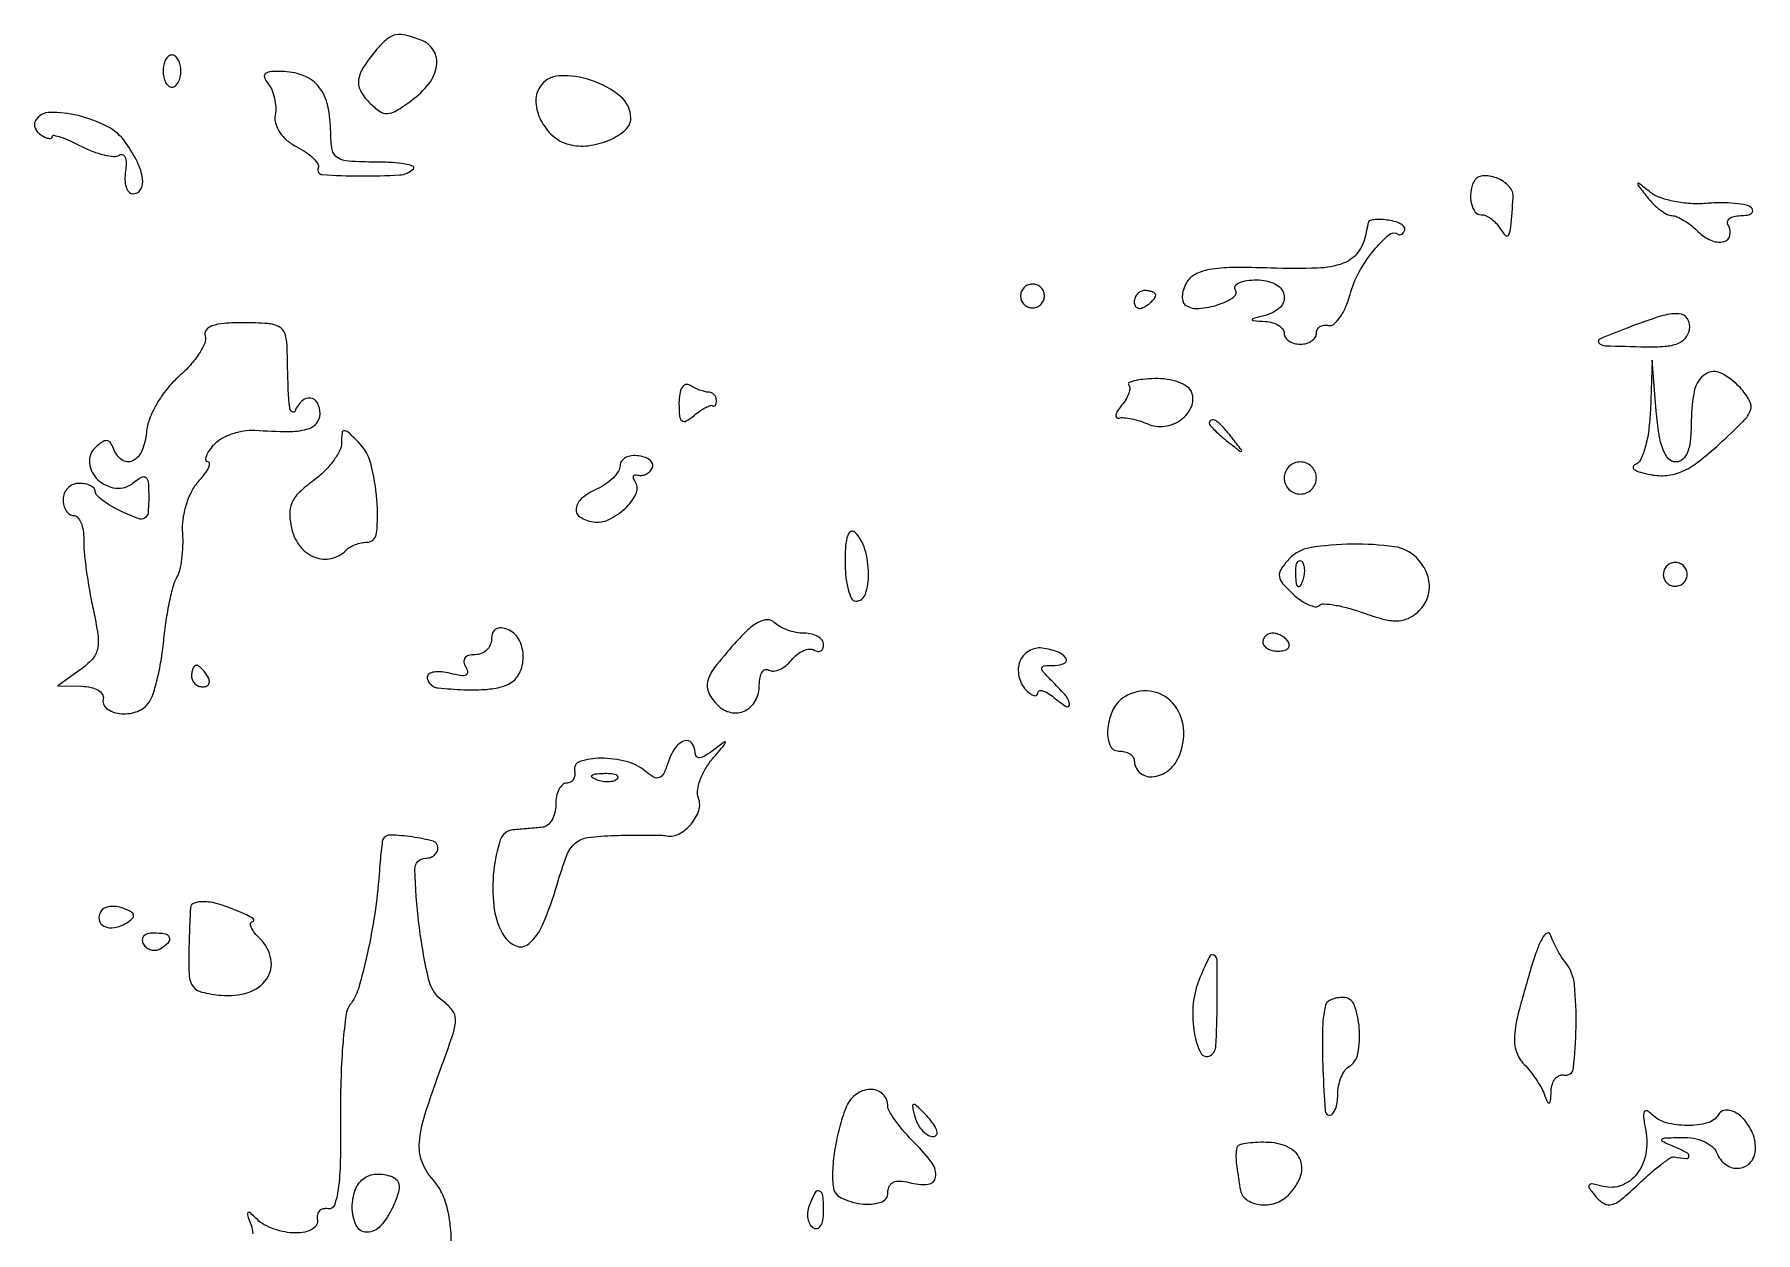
# Model space of a CAD drawing. Extents: x 0 to 5034, y 0 to 2560.
# Drawn here: x 3428.3 to 3589, y 1178 to 1289.9 of the extents above; entities that cross this region are included whole.
import ezdxf

# ---------------------------------------------------------------- set-up
doc = ezdxf.new("R2010")
doc.units = 0

msp = doc.modelspace()

# ---------------------------------------------------------------- linework, layer by layer
for points in [[(3460.455281, 1288.711963, 0.025904), (3459.099745, 1286.964026, 0.109081), (3458.597416, 1285.743805, 0.162048), (3458.754084, 1284.693564, 0.079168), (3459.558137, 1283.58472, 0.040348), (3460.535572, 1282.753475, 0.168223), (3461.265439, 1282.535061, 0.12775), (3462.091635, 1282.787632, 0.019469), (3463.535903, 1283.754101, 0.070178), (3465.152029, 1285.317439, 0.127348), (3465.877875, 1286.994152, 0.17977), (3465.586448, 1288.427906, 0.163463), (3464.418213, 1289.393011, 0.02727), (3462.996615, 1289.851337, 0.107295), (3462.082301, 1289.891209, 0.127418), (3461.319812, 1289.547347, 0.045591)], [(3440.333333, 1286.5, 0.053595), (3440.395023, 1285.926139, 0.073362), (3440.578125, 1285.440625, 0.093122), (3440.848674, 1285.114688, 0.17482), (3441.166667, 1285, 0.17482), (3441.484659, 1285.114688, 0.093122), (3441.755208, 1285.440625, 0.073362), (3441.93831, 1285.926139, 0.053595), (3442, 1286.5, 0.053595), (3441.93831, 1287.073861, 0.073362), (3441.755208, 1287.559375, 0.093122), (3441.484659, 1287.885312, 0.17482), (3441.166667, 1288, 0.17482), (3440.848674, 1287.885312, 0.093122), (3440.578125, 1287.559375, 0.073362), (3440.395023, 1287.073861, 0.053595)], [(3450.120678, 1285.354593, -0.072451), (3450.481444, 1284.763619, -0.043892), (3450.736364, 1283.983147, -0.043022), (3450.856106, 1283.14545, -0.057557), (3450.810873, 1282.379675, 0.112744), (3450.851088, 1281.584859, 0.080556), (3451.228426, 1280.774651, 0.070337), (3451.903816, 1280.030606, 0.055519), (3452.813005, 1279.431861, -0.031518), (3453.676049, 1278.921015, -0.046454), (3454.354619, 1278.360615, -0.056968), (3454.775133, 1277.833995, -0.236249), (3454.813005, 1277.440838, 0.50605), (3455.200216, 1276.835395, 0.014422), (3458.775615, 1276.706596, 0.016173), (3462.419559, 1276.79836, 0.184005), (3463.710414, 1277.377081, 0.544875), (3463.658793, 1277.616449, 0.046682), (3462.926393, 1277.817018, 0.029437), (3461.72312, 1277.956184, 0.014073), (3460.166667, 1278, -0.014632), (3457.661277, 1278.073335, -0.131542), (3456.627864, 1278.415919, -0.204935), (3456.132743, 1279.163721, -0.043777), (3455.984687, 1280.75, 0.050781), (3455.717009, 1283.241106, 0.110976), (3454.921766, 1284.977084, 0.132116), (3453.568704, 1286.021734, 0.08798), (3451.645835, 1286.45022, 0.020635), (3450.448699, 1286.453193, 0.147089), (3449.906632, 1286.266997, 0.337659), (3449.798366, 1285.912703, 0.084706)], [(3475.494469, 1284.991051, 0.157943), (3475.145219, 1283.565591, 0.099269), (3475.608314, 1281.898234, 0.093287), (3476.718855, 1280.45197, 0.119094), (3478.194792, 1279.659312, 0.093406), (3480.027785, 1279.531699, 0.070667), (3481.98224, 1280.047155, 0.079536), (3483.490871, 1280.988165, 0.216898), (3484, 1282.106612, 0.224219), (3483.049562, 1284.119497, 0.090636), (3480.330071, 1285.632582, 0.093347), (3477.313695, 1286.060117, 0.247864)], [(3428.426081, 1281.880396, 0.135836), (3428.329495, 1281.548951, 0.100333), (3428.400662, 1281.171709, 0.086673), (3428.629729, 1280.80583, 0.071355), (3428.983688, 1280.510081, 0.034194), (3429.3738, 1280.304393, 0.072923), (3429.701458, 1280.213266, 0.140847), (3429.913481, 1280.246217, 0.292097), (3430, 1280.38168, -0.477309), (3430.14691, 1280.500513, -0.027564), (3430.786751, 1280.326432, -0.025612), (3431.650683, 1279.989386, -0.01385), (3432.6783, 1279.491875, 0.027982), (3433.769904, 1279.000948, 0.034658), (3434.835128, 1278.674479, 0.037138), (3435.737903, 1278.534472, 0.159634), (3436.259677, 1278.660489, -0.240924), (3436.569794, 1278.685582, -0.206833), (3436.800133, 1278.44841, -0.09384), (3436.895884, 1277.909176, -0.036969), (3436.831377, 1277.154759, 0.045933), (3436.777812, 1276.361246, 0.070759), (3436.891092, 1275.683805, 0.097455), (3437.144206, 1275.221871, 0.210484), (3437.5, 1275.045448, 0.277629), (3438.228949, 1275.440087, 0.169361), (3438.426987, 1276.430058, 0.081981), (3437.93955, 1277.996391, 0.037225), (3436.833161, 1279.843351, 0.121169), (3435.126476, 1281.326727, 0.059226), (3432.407181, 1282.337983, 0.061991), (3429.771776, 1282.63945, 0.257285)], [(3562.689105, 1276.160933, 0.088233), (3562.411947, 1275.172806, 0.080413), (3562.478671, 1274.1156, 0.10319), (3562.837548, 1273.331353, 0.263841), (3563.388197, 1273.08541, -0.126362), (3563.789501, 1273.02249, -0.054428), (3564.264142, 1272.753454, -0.049077), (3564.733254, 1272.339942, -0.046351), (3565.122884, 1271.83541, 0.053456), (3565.66305, 1271.156074, 0.528597), (3565.962978, 1271.210748, 0.082474), (3566.151514, 1271.938825, 0.003352), (3566.375, 1274.654671, 0.210839), (3566.00296, 1275.705774, 0.107175), (3564.824084, 1276.514851, 0.118395), (3563.499383, 1276.718113, 0.265455)], [(3578.872445, 1274.75, 0.030731), (3579.467619, 1274.080247, 0.034236), (3580.120498, 1273.514062, 0.036556), (3580.736449, 1273.116751, 0.125604), (3581.193873, 1273, -0.106385), (3581.66017, 1272.89965, -0.031677), (3582.307418, 1272.556675, -0.030203), (3583.004541, 1272.068404, -0.02851), (3583.652048, 1271.490809, 0.095442), (3584.827575, 1270.695031, 0.153202), (3586.022328, 1270.57426, 0.289974), (3586.605324, 1271.137049, 0.200665), (3586.457295, 1272.069098, -0.176366), (3586.384226, 1272.42153, -0.188626), (3586.557888, 1272.726548, -0.11676), (3586.987495, 1272.932947, -0.053904), (3587.60765, 1273, 0.040243), (3588.222, 1273.049527, 0.115711), (3588.614825, 1273.211589, 0.251606), (3588.731309, 1273.448999, 0.189354), (3588.61303, 1273.720304, 0.14723), (3588.125522, 1273.982241, 0.025411), (3587.077251, 1274.140531, 0.025746), (3585.787806, 1274.201927, 0.020513), (3584.396338, 1274.139376, -0.037129), (3582.932951, 1274.122225, -0.033292), (3581.427646, 1274.317591, -0.034864), (3580.098067, 1274.678876, -0.082489), (3579.199975, 1275.169072, 0.001748), (3578.113505, 1276.013572, 0.412412), (3577.999393, 1275.999224, 0.343105), (3577.999091, 1275.87096, 0.001596)], [(3552.875, 1272.411516, 0.012987), (3552.817401, 1272.202522, 0.004597), (3552.745502, 1271.90057, 0.004559), (3552.67257, 1271.567314, 0.005346), (3552.609687, 1271.25, -0.114533), (3551.866473, 1269.554028, -0.147791), (3550.505664, 1268.548755, -0.078126), (3548.114272, 1268.096635, -0.015837), (3543.782902, 1268.099886, 0.009621), (3540.157104, 1268.14768, 0.041345), (3538.008338, 1267.956577, 0.076484), (3536.673293, 1267.508199, 0.147022), (3535.869031, 1266.730454, 0.051675), (3535.589135, 1266.081055, 0.069542), (3535.484199, 1265.450201, 0.087417), (3535.561409, 1264.93382, 0.175368), (3535.814078, 1264.614906, 0.161656), (3537.039697, 1264.324009, 0.056679), (3538.836116, 1264.689546, 0.067702), (3540.268412, 1265.379964, 0.405222), (3540.429736, 1266.11369, -0.300219), (3540.439708, 1266.448891, -0.136505), (3540.794585, 1266.739646, -0.070657), (3541.49749, 1266.937206, -0.03324), (3542.440983, 1267, -0.108279), (3544.137256, 1266.628302, -0.228795), (3544.97348, 1265.61411, -0.267765), (3544.638807, 1264.465771, -0.127775), (3543.25, 1263.689326, 0.001923), (3542.073823, 1263.377121, 0.339035), (3542, 1263.280763, 0.392517), (3542.076061, 1263.198801, 0.002113), (3543.25, 1263.116001, -0.054605), (3543.919394, 1262.997445, -0.070943), (3544.485938, 1262.740325, -0.08736), (3544.867379, 1262.390655, -0.165114), (3545, 1262, 0.148195), (3545.115568, 1261.618646, 0.098894), (3545.440625, 1261.29375, 0.082425), (3545.926543, 1261.074694, 0.064853), (3546.5, 1261, 0.064853), (3547.073457, 1261.074694, 0.082425), (3547.559375, 1261.29375, 0.098894), (3547.884432, 1261.618646, 0.148195), (3548, 1262, -0.121851), (3548.089398, 1262.361389, -0.127084), (3548.336153, 1262.632812, -0.114122), (3548.707417, 1262.769555, -0.085387), (3549.144349, 1262.75, 0.234117), (3549.64389, 1262.874825, 0.064839), (3550.20272, 1263.491183, 0.050999), (3550.730631, 1264.445958, 0.034274), (3551.140353, 1265.624239, -0.058551), (3551.9724, 1267.688823, -0.044042), (3553.33177, 1269.727479, -0.044932), (3554.757386, 1271.209732, -0.348218), (3555.653695, 1271.25, 0.17767), (3555.805361, 1271.207436, 0.130273), (3555.97171, 1271.265747, 0.094466), (3556.128787, 1271.422577, 0.058323), (3556.25, 1271.654671, 0.259892), (3556.210997, 1271.924123, 0.093387), (3555.9125, 1272.19248, 0.06305), (3555.402477, 1272.420312, 0.03713), (3554.75, 1272.566187, 0.022617), (3554.070416, 1272.634717, 0.034408), (3553.477344, 1272.626701, 0.037239), (3553.028791, 1272.555809, 0.267282)], [(3520.552786, 1266.08541, 0.099038), (3520.401684, 1265.679226, 0.097945), (3520.417584, 1265.244476, 0.097945), (3520.597789, 1264.848514, 0.099038), (3520.91459, 1264.552786, 0.099038), (3521.320774, 1264.401684, 0.097945), (3521.755524, 1264.417584, 0.097945), (3522.151486, 1264.597789, 0.099038), (3522.447214, 1264.91459, 0.099038), (3522.598316, 1265.320774, 0.097945), (3522.582416, 1265.755524, 0.097945), (3522.402211, 1266.151486, 0.099038), (3522.08541, 1266.447214, 0.099038), (3521.679226, 1266.598316, 0.097945), (3521.244476, 1266.582416, 0.097945), (3520.848514, 1266.402211, 0.099038)], [(3531, 1264.940983, 0.108972), (3531.078288, 1264.586039, 0.182303), (3531.29375, 1264.3746, 0.161196), (3531.6179, 1264.343488, 0.082592), (3532, 1264.5, 0.029505), (3532.382774, 1264.768994, 0.035638), (3532.70625, 1265.066025, 0.038439), (3532.934461, 1265.34829, 0.151918), (3533, 1265.559017, 0.210953), (3532.92554, 1265.727648, 0.081139), (3532.70625, 1265.870461, 0.061769), (3532.382849, 1265.967655, 0.042167), (3532, 1266, 0.105053), (3531.618444, 1265.918938, 0.099167), (3531.29375, 1265.688914, 0.09642), (3531.076123, 1265.345238, 0.093332)], [(3444.255141, 1261.75, -0.182944), (3444.231567, 1261.103304, -0.043453), (3443.719918, 1260.132812, -0.039071), (3442.895635, 1259.048811, -0.03003), (3441.840777, 1258, 0.042436), (3440.714001, 1256.822743, 0.037877), (3439.754008, 1255.428376, 0.03973), (3439.070441, 1254.005354, 0.07223), (3438.784195, 1252.75, -0.079368), (3438.369662, 1251.04413, -0.18204), (3437.475523, 1250.097567, -0.283996), (3436.483648, 1250.196773, -0.142514), (3435.708333, 1251.25, 0.06482), (3435.419711, 1251.80317, 0.234949), (3435.081208, 1251.987614, 0.167685), (3434.642282, 1251.854287, 0.031904), (3433.989286, 1251.314286, 0.23909), (3433.468704, 1249.873296, 0.17653), (3434.252656, 1248.338174, 0.157393), (3435.927356, 1247.55597, 0.207258), (3437.527879, 1248.023137, -0.038279), (3438.318377, 1248.582963, -0.327396), (3438.725244, 1248.54497, -0.196928), (3438.954282, 1248.078016, -0.016785), (3439, 1246.71653, -0.022664), (3438.932801, 1245.234786, -0.249167), (3438.617871, 1244.753081, -0.219998), (3438.012534, 1244.710467, -0.017868), (3436.507802, 1245.344085, -0.022987), (3435.552821, 1245.841559, -0.031299), (3434.745395, 1246.380762, -0.032213), (3434.160467, 1246.889426, -0.197566), (3434.007802, 1247.25, 0.189974), (3433.891432, 1247.536456, 0.087188), (3433.561667, 1247.779687, 0.06754), (3433.074628, 1247.944717, 0.047993), (3432.5, 1248, 0.099038), (3431.927543, 1247.885486, 0.097945), (3431.440625, 1247.559375, 0.097945), (3431.114514, 1247.072457, 0.099038), (3431, 1246.5, 0.064092), (3431.073814, 1245.926517, 0.081882), (3431.29046, 1245.440625, 0.098648), (3431.61171, 1245.115545, 0.149771), (3431.988798, 1245, -0.214091), (3432.363441, 1244.831879, -0.082694), (3432.673892, 1244.339062, -0.062354), (3432.877294, 1243.611456, -0.042045), (3432.932506, 1242.75, 0.028974), (3432.976034, 1241.601831, 0.009517), (3433.169931, 1239.921096, 0.009444), (3433.456462, 1238.060224, 0.010549), (3433.804082, 1236.279264, -0.016178), (3434.250594, 1233.84631, -0.089155), (3434.212515, 1232.519227, -0.13404), (3433.719932, 1231.556711, -0.055233), (3432.610375, 1230.581716), (3430.5, 1229.104904), (3432.75, 1229.052452, -0.048524), (3433.593191, 1228.950541, -0.078139), (3434.265625, 1228.687241, -0.111166), (3434.667733, 1228.31219, -0.207642), (3434.75, 1227.882837, 0.289278), (3435.07039, 1226.985756, 0.139073), (3436.247612, 1226.50431, 0.10358), (3437.787269, 1226.650371, 0.145276), (3438.928276, 1227.413577, 0.092981), (3439.350027, 1228.172376, 0.019189), (3439.779656, 1229.64703, 0.019559), (3440.151035, 1231.424177, 0.017322), (3440.400357, 1233.298312, -0.012483), (3440.631413, 1235.173806, -0.014226), (3440.948148, 1236.954871, -0.013461), (3441.299074, 1238.444478, -0.073957), (3441.624233, 1239.201013, 0.079768), (3441.905017, 1239.875684, 0.026255), (3442.100874, 1240.935864, 0.025389), (3442.197816, 1242.153989, 0.026181), (3442.169152, 1243.363153, -0.053165), (3442.20711, 1244.620468, -0.040008), (3442.504314, 1245.972464, -0.04087), (3442.998273, 1247.216211, -0.069064), (3443.628301, 1248.141771, 0.021735), (3444.220125, 1248.855779, 0.048978), (3444.587612, 1249.454145, 0.104838), (3444.684353, 1249.842772, 0.424519), (3444.532543, 1250, -0.339927), (3444.353691, 1250.137479, -0.145911), (3444.363189, 1250.45752, -0.065307), (3444.605377, 1250.959043, -0.028111), (3445.047734, 1251.557516, -0.0852), (3445.730687, 1252.142261, -0.048174), (3446.718472, 1252.60949, -0.046284), (3447.837527, 1252.898863, -0.056015), (3448.920179, 1252.951553, 0.013307), (3452.007936, 1252.838269, 0.064952), (3453.740702, 1253.046611, 0.147059), (3454.649667, 1253.593215, 0.186457), (3455, 1254.5, 0.121385), (3454.750329, 1255.513272, 0.250367), (3454.094648, 1255.958939, 0.22198), (3453.288734, 1255.682397, 0.104532), (3452.657586, 1254.75, -0.50265), (3452.383793, 1254.679356, -0.1948), (3452.157365, 1255.087024, -0.022724), (3452.020125, 1256.871033, -0.002844), (3451.920616, 1260.75, 0.072186), (3451.722237, 1261.94816, 0.191588), (3451.181752, 1262.607324, 0.109999), (3450.104723, 1262.924386, 0.016797), (3447.854518, 1263, 0.018362), (3446.041164, 1262.933385, 0.065296), (3444.904945, 1262.698511, 0.145293), (3444.347541, 1262.298198, 0.251314)], [(3577, 1262.5, 0.006945), (3574.449132, 1261.476756, 0.533612), (3574.377301, 1261.113215, 0.190104), (3574.968904, 1260.856231, 0.002934), (3578.75, 1260.749578, 0.02375), (3580.55134, 1260.79491, 0.074659), (3581.728198, 1261.060171, 0.121257), (3582.448549, 1261.565859, 0.132219), (3582.823324, 1262.332911, 0.18381), (3582.642506, 1263.373824, 0.257088), (3581.84536, 1263.842989, 0.084723), (3580.123946, 1263.599776, 0.01455)], [(3579.180248, 1254.833333, -0.022771), (3579.021553, 1252.951703, -0.036149), (3578.697414, 1251.368471, -0.041614), (3578.262698, 1250.204336, -0.204695), (3577.75, 1249.748811, 0.265862), (3577.564141, 1249.540494, 0.312017), (3577.664301, 1249.300996, 0.074017), (3578.247533, 1249.039114, 0.021252), (3579.213578, 1248.811112, 0.070657), (3580.730723, 1248.737932, 0.081792), (3582.12874, 1249.104009, 0.059818), (3583.64947, 1250.013143, 0.020816), (3585.605288, 1251.660306, 0.009191), (3587.875529, 1253.817828, 0.110539), (3588.525027, 1254.826059, 0.222916), (3588.448015, 1255.713518, 0.052634), (3587.547754, 1256.947232, 0.092961), (3585.782589, 1258.288685, 0.270271), (3584.310851, 1258.195143, 0.193174), (3583.306674, 1256.720222, 0.054078), (3583, 1253.893011, -0.021721), (3582.922149, 1252.101832, -0.067249), (3582.657192, 1250.923434, -0.120145), (3582.201643, 1250.249791, -0.186376), (3581.554791, 1250, -0.210891), (3580.884051, 1250.296075, -0.093661), (3580.365747, 1251.136471, -0.053889), (3579.985021, 1252.57819, -0.017957), (3579.735039, 1254.75), (3579.360496, 1259.5)], [(3488.5, 1255.489545, 0.020203), (3488.54852, 1254.28921, 0.203152), (3488.775731, 1253.85453, 0.313969), (3489.171866, 1253.82283, 0.041056), (3489.903695, 1254.335037, -0.021266), (3490.46664, 1254.763167, -0.031492), (3490.996781, 1255.084355, -0.032317), (3491.437519, 1255.279665, -0.24944), (3491.653695, 1255.25, 0.204068), (3491.784452, 1255.220393, 0.198837), (3491.898273, 1255.29375, 0.106591), (3491.975481, 1255.479793, 0.045279), (3492, 1255.75, 0.098534), (3491.942803, 1256.037421, 0.095899), (3491.779687, 1256.284186, 0.095889), (3491.536253, 1256.452273, 0.098492), (3491.25, 1256.515313, -0.059657), (3490.892247, 1256.565577, -0.02479), (3490.426563, 1256.713891, -0.024099), (3489.937899, 1256.92401, -0.028624), (3489.5, 1257.169821, 0.225781), (3489.116949, 1257.217808, 0.180541), (3488.788889, 1256.954292, 0.094322), (3488.569302, 1256.350391, 0.040187)], [(3530.477238, 1257.189429, -0.21553), (3530.588128, 1256.895567, -0.067028), (3530.493259, 1256.421693, -0.053237), (3530.229408, 1255.85805, -0.03715), (3529.822051, 1255.285585, 0.029235), (3529.436014, 1254.760847, 0.093931), (3529.272416, 1254.361151, 0.281884), (3529.34731, 1254.154902, 0.22964), (3529.580727, 1254.102334, -0.082105), (3530.053179, 1254.133607, -0.026624), (3530.747767, 1254.027933, -0.025728), (3531.520388, 1253.825985, -0.026265), (3532.262735, 1253.546883, 0.138937), (3533.839669, 1253.331029, 0.121865), (3535.386232, 1253.953422, 0.137866), (3536.338993, 1255.151941, 0.193371), (3536.360113, 1256.503943, 0.154073), (3535.950272, 1257.018976, 0.059952), (3535.130726, 1257.438525, 0.051875), (3534.066918, 1257.70985, 0.043651), (3532.905468, 1257.778249, 0.016684), (3531.814084, 1257.710727, 0.035701), (3530.982049, 1257.570877, 0.064022), (3530.506523, 1257.388749, 0.502492)], [(3538, 1253.622445, 0.184603), (3538.08115, 1253.410139, 0.013803), (3538.514062, 1252.952641, 0.017649), (3539.079598, 1252.425681, 0.012436), (3539.75, 1251.872445, 0.001576), (3540.879507, 1250.99236, 0.377591), (3541, 1251, 0.377591), (3541.00764, 1251.120493, 0.001576), (3540.127555, 1252.25, 0.017685), (3539.23668, 1253.306759, 0.065617), (3538.573889, 1253.869516, 0.241985), (3538.193395, 1253.90695, 0.307699)], [(3457, 1251.797692, -0.118524), (3456.817186, 1251.037312, -0.041927), (3456.222354, 1250.079408, -0.038764), (3455.365687, 1249.096721, -0.036704), (3454.352695, 1248.238385, 0.033623), (3453.030462, 1247.131928, 0.100041), (3452.359503, 1246.166537, 0.113583), (3452.161815, 1245.09089, 0.050409), (3452.371747, 1243.654979, 0.108955), (3453.163274, 1242.069191, 0.133213), (3454.501854, 1241.101556, 0.146797), (3456.044989, 1240.994073, 0.141796), (3457.416667, 1241.75, -0.064053), (3457.788814, 1242.037317, -0.039128), (3458.288875, 1242.279687, -0.038659), (3458.831271, 1242.44499, -0.05469), (3459.332694, 1242.5, 0.385907), (3460.277465, 1243.356785, 0.044664), (3460.303433, 1246.473735, 0.044152), (3459.727237, 1249.846905, 0.132764), (3458.573881, 1251.854691, 0.008992), (3457.608494, 1252.785963, 0.198972), (3457.25, 1252.919518, 0.37725), (3457.042429, 1252.723145, 0.022911)], [(3483, 1249.648645, -0.142168), (3482.848901, 1249.127974, -0.053728), (3482.372383, 1248.529264, -0.047673), (3481.680911, 1247.951641, -0.041988), (3480.863433, 1247.487128, 0.061315), (3479.439158, 1246.603521, 0.195397), (3478.905961, 1245.64379, 0.288098), (3479.279118, 1244.850799, 0.106459), (3480.487379, 1244.398973, 0.14853), (3481.94302, 1244.617746, 0.077613), (3483.471217, 1245.660994, 0.086501), (3484.479965, 1247.003728, 0.262093), (3484.434861, 1248.105396, -0.049395), (3484.266202, 1248.450254, -0.177192), (3484.264897, 1248.691491, -0.288162), (3484.408658, 1248.804068, -0.106644), (3484.67567, 1248.774777, 0.109788), (3485.028327, 1248.738306, 0.082264), (3485.404728, 1248.846463, 0.07728), (3485.746935, 1249.079685, 0.078516), (3486, 1249.404671, 0.190784), (3486.046836, 1249.768957, 0.144214), (3485.839063, 1250.119043, 0.096928), (3485.383631, 1250.40171, 0.054175), (3484.75, 1250.566187, 0.064958), (3484.080839, 1250.576891, 0.092555), (3483.514062, 1250.402608, 0.11666), (3483.137547, 1250.075577, 0.157111)], [(3545, 1248.5, 0.099038), (3545.114514, 1247.927543, 0.097945), (3545.440625, 1247.440625, 0.097945), (3545.927543, 1247.114514, 0.099038), (3546.5, 1247, 0.099038), (3547.072457, 1247.114514, 0.097945), (3547.559375, 1247.440625, 0.097945), (3547.885486, 1247.927543, 0.099038), (3548, 1248.5, 0.099038), (3547.885486, 1249.072457, 0.097945), (3547.559375, 1249.559375, 0.097945), (3547.072457, 1249.885486, 0.099038), (3546.5, 1250, 0.099038), (3545.927543, 1249.885486, 0.097945), (3545.440625, 1249.559375, 0.097945), (3545.114514, 1249.072457, 0.099038)], [(3504, 1240.7, 0.025541), (3504.072474, 1239.282153, 0.040478), (3504.29375, 1238.086875, 0.048699), (3504.61373, 1237.240076, 0.285442), (3505, 1237, 0.325706), (3505.904927, 1237.659437, 0.081246), (3506.193629, 1239.580332, 0.068199), (3505.854847, 1241.834967, 0.121107), (3504.916426, 1243.45, 0.337695), (3504.551325, 1243.505943, 0.189684), (3504.247731, 1243.142995, 0.061835), (3504.05547, 1242.185496, 0.018664)], [(3545.421042, 1240.912752, 0.0398), (3544.700765, 1239.976994, 0.17666), (3544.547231, 1239.311495, 0.151937), (3544.849389, 1238.643048, 0.027288), (3545.823056, 1237.660132, 0.032046), (3546.570845, 1237.065872, 0.048276), (3547.296506, 1236.659064, 0.060736), (3547.900247, 1236.476829, 0.24398), (3548.256285, 1236.589618, -0.214591), (3548.6821, 1236.751175, -0.025728), (3549.706563, 1236.636384, -0.026965), (3550.971896, 1236.357487, -0.019031), (3552.359299, 1235.914718, 0.01958), (3554.197114, 1235.330428, 0.064842), (3555.451769, 1235.15469, 0.095182), (3556.431484, 1235.333102, 0.080875), (3557.33927, 1235.866606, 0.10522), (3558.234274, 1237.000012, 0.115443), (3558.551533, 1238.361944, 0.10952), (3558.23576, 1239.779561, 0.087235), (3557.334062, 1241.065938, 0.164151), (3555.280357, 1242.083438, 0.036881), (3551.329701, 1242.324211, 0.036688), (3547.394458, 1241.98415, 0.170548)], [(3546.683114, 1238.8125, -0.054073), (3546.461564, 1238.395823, -0.470617), (3546.279315, 1238.37858, -0.168741), (3546.137993, 1238.670344, -0.018894), (3546.078947, 1239.416667, -0.028489), (3546.089945, 1240.112848, -0.077125), (3546.200665, 1240.592839, -0.208169), (3546.385309, 1240.77538, -0.296942), (3546.604167, 1240.729167, -0.126455), (3546.797407, 1240.402231, -0.060344), (3546.876576, 1239.916927, -0.05415), (3546.839148, 1239.359369, -0.051402)], [(3580.552786, 1240.08541, 0.099038), (3580.401684, 1239.679226, 0.097945), (3580.417584, 1239.244476, 0.097945), (3580.597789, 1238.848514, 0.099038), (3580.91459, 1238.552786, 0.099038), (3581.320774, 1238.401684, 0.097945), (3581.755524, 1238.417584, 0.097945), (3582.151486, 1238.597789, 0.099038), (3582.447214, 1238.91459, 0.099038), (3582.598316, 1239.320774, 0.097945), (3582.582416, 1239.755524, 0.097945), (3582.402211, 1240.151486, 0.099038), (3582.08541, 1240.447214, 0.099038), (3581.679226, 1240.598316, 0.097945), (3581.244476, 1240.582416, 0.097945), (3580.848514, 1240.402211, 0.099038)], [(3471, 1233.468615, -0.105311), (3470.880653, 1232.90826, -0.099211), (3470.542039, 1232.431406, -0.09635), (3470.036107, 1232.111782, -0.093101), (3469.440983, 1232, 0.068133), (3468.860478, 1231.920528, 0.168795), (3468.512498, 1231.6791, 0.200479), (3468.423771, 1231.307028, 0.098304), (3468.597355, 1230.842476, -0.103474), (3468.767932, 1230.371321, -0.342853), (3468.614715, 1230.103374, -0.139194), (3468.112982, 1230.045847, -0.023335), (3467.156372, 1230.248857, 0.037845), (3466.329982, 1230.39934, 0.065587), (3465.633434, 1230.380865, 0.099525), (3465.167919, 1230.207818, 0.25974), (3465, 1229.90638, 0.106444), (3465.076139, 1229.552783, 0.08975), (3465.29375, 1229.236874, 0.085973), (3465.618086, 1229.006767, 0.086682), (3466, 1228.9, 0.013892), (3468.402443, 1228.727001, 0.027953), (3470.301904, 1228.749394, 0.03566), (3471.762792, 1228.953729, 0.08604), (3472.771885, 1229.359017, 0.15689), (3473.687403, 1230.432862, 0.112732), (3473.956271, 1231.997108, 0.116247), (3473.518891, 1233.485861, 0.173507), (3472.5, 1234.361626, 0.075244), (3471.885039, 1234.496694, 0.151899), (3471.407358, 1234.382077, 0.166113), (3471.106211, 1234.027855, 0.094119)], [(3493.681649, 1233.027009, 0.015485), (3491.822621, 1230.805755, 0.100573), (3491.171461, 1229.509171, 0.18457), (3491.278137, 1228.446925, 0.080241), (3492.121855, 1227.278145, 0.142344), (3493.347262, 1226.604544, 0.169817), (3494.650013, 1226.75714, 0.158532), (3495.636578, 1227.70896, 0.122831), (3496, 1229.166006, -0.04445), (3496.063232, 1229.875865, -0.096701), (3496.260466, 1230.383649, -0.174868), (3496.551589, 1230.610185, -0.220632), (3496.886693, 1230.570027, 0.164952), (3497.317219, 1230.470759, 0.078714), (3497.873238, 1230.617154, 0.064852), (3498.465066, 1230.975201, 0.051163), (3499, 1231.5, -0.051163), (3499.534934, 1232.024799, -0.064852), (3500.126762, 1232.382846, -0.078714), (3500.682781, 1232.529241, -0.164952), (3501.113307, 1232.429973, 0.096707), (3501.451507, 1232.30238, 0.174428), (3501.739534, 1232.354029, 0.171182), (3501.932242, 1232.578731, 0.09272), (3502, 1232.940983, 0.166206), (3501.861892, 1233.34498, 0.095335), (3501.47125, 1233.688914, 0.076258), (3500.888489, 1233.921394, 0.056901), (3500.2, 1234, -0.048931), (3499.436109, 1234.074936, -0.037808), (3498.629609, 1234.299141, -0.038859), (3497.901879, 1234.627981, -0.070946), (3497.381649, 1235.018351, 0.207631), (3496.757925, 1235.264553, 0.115573), (3495.954967, 1235.047838, 0.064919), (3494.941683, 1234.31924, 0.022484)], [(3543, 1233.166667, 0.170324), (3543.111542, 1232.848724, 0.094314), (3543.427703, 1232.578125, 0.074868), (3543.899039, 1232.395108, 0.055286), (3544.456011, 1232.333333, 0.05773), (3544.976727, 1232.393656, 0.124167), (3545.33303, 1232.578125, 0.190804), (3545.471218, 1232.850897, 0.16277), (3545.396994, 1233.166667, 0.071639), (3545.130304, 1233.485481, 0.05288), (3544.756842, 1233.755208, 0.053298), (3544.339084, 1233.938439, 0.076861), (3543.940983, 1234, 0.087308), (3543.581686, 1233.936779, 0.094392), (3543.276414, 1233.755208, 0.100145), (3543.072214, 1233.484563, 0.112153)], [(3520.305362, 1231.353377, 0.082314), (3520.171465, 1230.700062, 0.062355), (3520.2349, 1229.969855, 0.062274), (3520.476622, 1229.276808, 0.081536), (3520.867217, 1228.732783, 0.034637), (3521.303014, 1228.353516, 0.095162), (3521.667245, 1228.174348, 0.229903), (3521.896446, 1228.217134, 0.237915), (3522, 1228.422445, -0.30586), (3522.133915, 1228.620881, -0.166005), (3522.440625, 1228.63761, -0.073712), (3522.923586, 1228.420961, -0.030982), (3523.5, 1228, 0.033354), (3524.652353, 1227.166768, 0.606286), (3524.958591, 1227.346485, 0.165715), (3524.660788, 1228.095557, 0.01964), (3523.428571, 1229.428571, -0.009712), (3522.502792, 1230.391032, -0.216337), (3522.383658, 1230.75, -0.360437), (3522.598231, 1230.95942, -0.020343), (3523.595238, 1231, 0.115078), (3524.49262, 1231.20931, 0.466384), (3524.608521, 1231.683516, 0.150477), (3523.825915, 1232.26499, 0.048679), (3522.4092, 1232.616206, 0.094026), (3521.780552, 1232.58993, 0.07799), (3521.158872, 1232.338055, 0.077237), (3520.639012, 1231.904809, 0.089097)], [(3443, 1230, 0.105053), (3443.081062, 1229.618444, 0.099167), (3443.311086, 1229.29375, 0.09642), (3443.654762, 1229.076123, 0.093332), (3444.059017, 1229, 0.108972), (3444.413961, 1229.078288, 0.182303), (3444.6254, 1229.29375, 0.161196), (3444.656512, 1229.6179, 0.082592), (3444.5, 1230, 0.029505), (3444.231006, 1230.382774, 0.035638), (3443.933975, 1230.70625, 0.038439), (3443.65171, 1230.934461, 0.151918), (3443.440983, 1231, 0.210953), (3443.272352, 1230.92554, 0.081139), (3443.129539, 1230.70625, 0.061769), (3443.032345, 1230.382849, 0.042167)], [(3530.110595, 1228.068351, 0.139769), (3529.04315, 1226.89809, 0.088488), (3528.519998, 1225.113952, 0.116385), (3528.708297, 1223.590976, 0.313739), (3529.557418, 1223, -0.060009), (3530.109089, 1222.93355, -0.0788), (3530.576241, 1222.737678, -0.096999), (3530.889068, 1222.447595, -0.158741), (3531, 1222.106989, 0.215377), (3531.501379, 1220.997027, 0.201519), (3532.685941, 1220.5985, 0.144838), (3534.125964, 1221.141922, 0.124322), (3535.141199, 1222.410552, 0.131306), (3535.598631, 1225.133997, 0.159347), (3534.569881, 1227.496112, 0.183005), (3532.479004, 1228.589985, 0.170004)], [(3487.48329, 1221.94735, -0.030813), (3487.07749, 1220.8978, -0.198984), (3486.669576, 1220.519753, -0.225712), (3486.148143, 1220.566496, -0.039855), (3485.322454, 1221.14735, 0.111871), (3483.582951, 1222.030758, 0.061403), (3481.200734, 1222.328739, 0.077094), (3479.256232, 1222.030684, 0.387072), (3478.75, 1221.159091, -0.084236), (3478.769645, 1220.716492, -0.113126), (3478.632812, 1220.340483, -0.126934), (3478.361346, 1220.090625, -0.123486), (3478, 1220, 0.191087), (3477.618118, 1219.848523, 0.088204), (3477.29375, 1219.4125, 0.068025), (3477.073693, 1218.765418, 0.048028), (3477, 1218, -0.059994), (3476.906872, 1217.226642, -0.07364), (3476.632812, 1216.553616, -0.087733), (3476.227252, 1216.080566, -0.149863), (3475.75, 1215.88465, -0.000225), (3475.164062, 1215.830847, -0.000114), (3474.426562, 1215.763631, -0.000114), (3473.665387, 1215.694608, -0.00017), (3473, 1215.63465, 0.298137), (3471.817095, 1214.699374, 0.055135), (3471.202983, 1211.847879, 0.052918), (3471.215427, 1208.548416, 0.095763), (3472.011897, 1205.977769, 0.161739), (3473.220828, 1204.831729, 0.300347), (3474.503916, 1205.019815, 0.112856), (3475.829671, 1206.888949, 0.026272), (3477.120001, 1210.540851, -0.017372), (3478.031485, 1213.274429, -0.127257), (3478.814666, 1214.395612, -0.145594), (3479.996336, 1214.921539, -0.025062), (3482.468315, 1215.118421, -0.004064), (3484.07473, 1215.15254, -0.005072), (3485.566925, 1215.156963, -0.004142), (3486.817869, 1215.137618, -0.038481), (3487.35526, 1215.083334, 0.169855), (3488.516468, 1215.269421, 0.094408), (3489.640958, 1216.185578, 0.094851), (3490.345931, 1217.44666, 0.173463), (3490.319278, 1218.610358, -0.126547), (3490.236608, 1219.32825, -0.051672), (3490.472167, 1220.289336, -0.046728), (3490.954396, 1221.321681, -0.043891), (3491.628719, 1222.270012, 0.001897), (3492.721791, 1223.562383, 0.139625), (3492.833517, 1223.812034, 0.667997), (3492.74318, 1223.86573, 0.004346), (3491.75, 1223.110322, -0.025698), (3490.975243, 1222.571644, -0.106383), (3490.441618, 1222.380355, -0.262214), (3490.131391, 1222.504496, -0.170953), (3490, 1222.877555, 0.172133), (3489.689786, 1223.751944, 0.32115), (3488.999353, 1223.941135, 0.155529), (3488.120844, 1223.255618, 0.073194)], [(3482.729167, 1220.395833, -0.126455), (3482.402231, 1220.202593, -0.060344), (3481.916927, 1220.123424, -0.05415), (3481.359369, 1220.160852, -0.051402), (3480.8125, 1220.316886, -0.054073), (3480.395823, 1220.538436, -0.470617), (3480.37858, 1220.720685, -0.168741), (3480.670344, 1220.862007, -0.018894), (3481.416667, 1220.921053, -0.028489), (3482.112848, 1220.910055, -0.077125), (3482.592839, 1220.799335, -0.208169), (3482.77538, 1220.614691, -0.296942)], [(3434.515713, 1208.025424, 0.191013), (3434.37394, 1207.228674, 0.23802), (3434.834197, 1206.646206, 0.152732), (3435.803525, 1206.517896, 0.095806), (3436.881592, 1206.92682, 0.03936), (3437.466726, 1207.355474, 0.268353), (3437.580022, 1207.680389, 0.227867), (3437.35823, 1207.9802, 0.029854), (3436.615871, 1208.317163, 0.058511), (3435.981629, 1208.478786, 0.067768), (3435.358823, 1208.477104, 0.078711), (3434.841624, 1208.319872, 0.142196)], [(3442.916667, 1208.5, 0.029624), (3442.880151, 1208.156538, 0.001538), (3442.831661, 1207.045312, 0.002434), (3442.784478, 1205.722903, 0.001765), (3442.744307, 1204.25, 0.019879), (3442.780135, 1202.013172, 0.146913), (3443.139346, 1201.021436, 0.177825), (3443.951636, 1200.489736, 0.032171), (3445.7612, 1200.191597, 0.102496), (3448.283769, 1200.458229, 0.164132), (3450.010599, 1201.730421, 0.201874), (3450.407403, 1203.573198, 0.150904), (3449.426589, 1205.430554, -0.026982), (3448.880912, 1206.038533, -0.062459), (3448.559462, 1206.559622, -0.139675), (3448.507, 1206.905734, -0.353263), (3448.678571, 1207.070285, 0.725917), (3448.744832, 1207.35376, 0.036787), (3447.469828, 1208.003118, 0.023219), (3445.62443, 1208.679021, 0.062203), (3444.25, 1208.929715, 0.03817), (3443.765322, 1208.919955, 0.053887), (3443.342708, 1208.832479, 0.067493), (3443.038277, 1208.686712, 0.209045)], [(3438.510081, 1204.983688, 0.090427), (3438.820631, 1204.639411, 0.095498), (3439.22714, 1204.434921, 0.099685), (3439.665803, 1204.401101, 0.108373), (3440.069098, 1204.542705, 0.050477), (3440.838655, 1205.13314, 0.315493), (3440.933879, 1205.592818, 0.25701), (3440.519563, 1205.914842, 0.039415), (3439.440983, 1206, 0.067432), (3438.890269, 1205.925389, 0.140899), (3438.524436, 1205.701458, 0.190788), (3438.397824, 1205.36964, 0.136093)], [(3568.113196, 1202.983478, 0.007188), (3566.876814, 1198.630122, 0.046332), (3566.491047, 1196.379369, 0.099903), (3566.669329, 1194.92527, 0.116588), (3567.398966, 1193.743891, -0.028888), (3567.931484, 1193.146008, -0.019209), (3568.473581, 1192.40479, -0.019361), (3568.945715, 1191.642158, -0.035409), (3569.260338, 1190.982143, 0.011473), (3569.577232, 1190.226271, 0.404065), (3569.739272, 1190.161014, 0.283938), (3569.863972, 1190.331209, 0.008482), (3569.921053, 1191.25, -0.063126), (3570.033534, 1191.900713, -0.093221), (3570.302032, 1192.4125, -0.120277), (3570.679562, 1192.706916, -0.162665), (3571.107143, 1192.75, 0.446217), (3571.994853, 1193.380165, 0.024465), (3572.2446, 1197.208397, 0.027648), (3572.088422, 1201.205195, 0.144767), (3571.27713, 1203.225405, -0.02641), (3570.859288, 1203.814914, -0.017194), (3570.437749, 1204.535339, -0.0173), (3570.074021, 1205.268687, -0.031292), (3569.835973, 1205.894899, 0.478554), (3569.551582, 1206.007632, 0.131041), (3569.151471, 1205.615065, 0.043924), (3568.639318, 1204.545352, 0.016911)], [(3536.973615, 1201.430602, 0.074964), (3536.479829, 1199.154949, 0.057156), (3536.607834, 1196.605233, 0.081719), (3537.217585, 1194.81001, 0.43281), (3538.11159, 1194.568966, 0.247356), (3538.624883, 1195.440525, 0.008803), (3538.744009, 1199.455413, 0.007766), (3538.729987, 1203.490847, 0.403424), (3538.225249, 1203.995062, 0.283062), (3538.082907, 1203.910948, 0.007832), (3537.744247, 1203.243789, 0.01388), (3537.367901, 1202.415106, 0.008805)], [(3548.838386, 1199.25, 0.048996), (3548.567045, 1196.886962, 0.014141), (3548.610712, 1193.207375, 0.006089), (3548.809187, 1189.417782, 0.394322), (3549.25, 1189.002913, 0.232541), (3549.537348, 1189.14281, 0.07301), (3549.779687, 1189.571019, 0.055578), (3549.945225, 1190.197847, 0.036804), (3550, 1190.940983, -0.046881), (3550.074077, 1191.729296, -0.046318), (3550.29375, 1192.49335, -0.050262), (3550.616444, 1193.123976, -0.111412), (3551, 1193.5, 0.210086), (3551.877068, 1194.77359, 0.066522), (3552.009352, 1197.130125, 0.071789), (3551.525483, 1199.292875, 0.311353), (3550.5, 1200, 0.047244), (3549.914151, 1199.94452, 0.058857), (3549.393151, 1199.779687, 0.07036), (3549.010145, 1199.537165, 0.164867)], [(3504.061473, 1189.661686, 0.026745), (3503.472417, 1187.821781, 0.024118), (3503.059176, 1185.86513, 0.025038), (3502.851368, 1183.980971, 0.040281), (3502.884846, 1182.366577, 0.256319), (3503.62651, 1181.289634, 0.086953), (3505.510836, 1180.722381, 0.099018), (3507.32684, 1180.865148, 0.335542), (3508, 1181.755303, -0.108409), (3508.132943, 1182.361254, -0.175026), (3508.499711, 1182.733125, -0.128214), (3509.118633, 1182.852624, -0.047904), (3509.999004, 1182.710511, 0.080807), (3511.750337, 1182.544489, 0.354757), (3512.458209, 1183.202038, 0.195532), (3512.129887, 1184.510938, 0.038379), (3510.519112, 1186.389978, -0.01719), (3509.554534, 1187.423263, -0.021753), (3508.739989, 1188.444776, -0.02047), (3508.142851, 1189.339102, -0.137808), (3508, 1189.847557, 0.207038), (3507.511221, 1190.977367, 0.203058), (3506.347647, 1191.406741, 0.155233), (3504.972274, 1190.896622, 0.136921)], [(3510.638374, 1188.5, 0.054778), (3510.934012, 1187.926337, 0.05745), (3511.343184, 1187.440625, 0.064053), (3511.798443, 1187.11007, 0.125677), (3512.229434, 1187, 0.214681), (3512.515803, 1187.128897, 0.22275), (3512.603286, 1187.425778, 0.100348), (3512.42795, 1187.903434, 0.035237), (3512, 1188.5, 0.012711), (3511.49792, 1189.074599, 0.017822), (3511.019109, 1189.559375, 0.014236), (3510.604143, 1189.928855, 0.176553), (3510.40894, 1190, 0.407084), (3510.311504, 1189.904913, 0.044074), (3510.333541, 1189.559375, 0.034664), (3510.442315, 1189.075405, 0.019009)], [(3578.741853, 1187.570076, -0.093309), (3578.748009, 1185.374827, -0.117588), (3577.92669, 1183.522633, -0.139549), (3576.486405, 1182.445772, -0.156376), (3574.762706, 1182.351803, 0.014848), (3573.751917, 1182.584302, 0.299992), (3573.473866, 1182.471142, 0.317716), (3573.477913, 1182.179328, 0.0159), (3574.097556, 1181.382453, 0.08819), (3574.858584, 1180.73865, 0.206537), (3575.583749, 1180.652038, 0.104142), (3576.491612, 1181.143311, 0.015111), (3578.061247, 1182.558678, -0.01176), (3579.158654, 1183.561641, -0.016938), (3580.179058, 1184.391997, -0.012719), (3581.049907, 1185.018661, -0.192642), (3581.40654, 1185.097551, 0.019789), (3582.540995, 1184.956905, 0.408537), (3582.781857, 1185.156474, 0.309596), (3582.6063, 1185.479918, 0.016798), (3581.5, 1186, -0.007564), (3580.310598, 1186.532561, -0.464615), (3580.256843, 1186.730793, -0.23481), (3580.514176, 1186.872866, -0.00415), (3582.143011, 1186.929715, -0.052151), (3583.207916, 1186.846888, -0.059117), (3584.186144, 1186.544366, -0.067375), (3584.946275, 1186.075636, -0.130044), (3585.361626, 1185.5, 0.146925), (3586.227436, 1184.380194, 0.183071), (3587.489841, 1184.046081, 0.201833), (3588.567719, 1184.637332, 0.169281), (3589, 1185.877555, 0.109388), (3588.638217, 1187.511431, 0.098963), (3587.613219, 1188.908111, 0.150123), (3586.430284, 1189.468467, 0.298845), (3585.530011, 1189.048558, -0.190553), (3584.495086, 1188.276997, -0.067209), (3582.626603, 1188.033054, -0.065183), (3580.665923, 1188.298517, -0.1309), (3579.324177, 1189.075823, 0.083161), (3578.867344, 1189.401587, 0.439185), (3578.613034, 1189.301739, 0.125513), (3578.549015, 1188.767654, 0.014616)], [(3540.612029, 1186.036222, 0.075881), (3540.531285, 1185.746834, 0.022899), (3540.497058, 1185.290328, 0.022368), (3540.505252, 1184.767899, 0.022586), (3540.560134, 1184.25, -0.000697), (3540.641971, 1183.706115, -0.000517), (3540.730946, 1183.104865, -0.000523), (3540.813751, 1182.53716, -0.00118), (3540.875, 1182.106989, 0.201005), (3541.44733, 1181.14303, 0.128324), (3542.67367, 1180.648908, 0.108911), (3544.156203, 1180.781497, 0.120385), (3545.38476, 1181.527617, 0.100683), (3546.484158, 1183.188545, 0.185276), (3546.512318, 1184.786591, 0.190697), (3545.47017, 1185.961357, 0.106533), (3543.593854, 1186.452496, 0.018625), (3542.526576, 1186.459435, 0.026997), (3541.587666, 1186.379694, 0.025567), (3540.855759, 1186.239063, 0.230527)], [(3461.779744, 1180.415936, -0.073303), (3460.640078, 1178.652952, -0.215961), (3459.355681, 1178.071354, -0.29457), (3458.368288, 1178.708608, -0.106584), (3458, 1180.416667, -0.084144), (3458.266819, 1181.990935, -0.145273), (3459.037101, 1183.06012, -0.154674), (3460.226178, 1183.495569, -0.099277), (3461.690259, 1183.268628, -0.133385), (3462.182053, 1182.919834, -0.165831), (3462.37844, 1182.398136, -0.09153), (3462.258862, 1181.613283, -0.02345)], [(3500.650663, 1180.532025, 0.066719), (3500.506898, 1179.926665, 0.072258), (3500.533742, 1179.321649, 0.081026), (3500.720854, 1178.809536, 0.126981), (3501.043674, 1178.473008, 0.214542), (3501.405148, 1178.42542, 0.177225), (3501.719079, 1178.660421, 0.099152), (3501.931736, 1179.193244, 0.045552), (3502, 1179.940983, 0.020503), (3501.936989, 1181.476999, 0.275668), (3501.622791, 1181.917133, 0.395517), (3501.205874, 1181.769457, 0.027681)]]:
    msp.add_lwpolyline(points, format="xyb", close=True)
msp.add_lwpolyline([(3467.264101, 1175.733528, 0.020371), (3467.19789, 1178.252809, 0.041695), (3466.902081, 1180.205376, 0.053227), (3466.360985, 1181.734793, 0.072416), (3465.546619, 1182.948486, -0.094413), (3464.520845, 1184.631768, -0.111498), (3464.266776, 1186.475382, -0.057486), (3464.802242, 1189.117231, -0.009846), (3466.486604, 1193.963283, 0.00903), (3467.437092, 1196.683601, 0.079956), (3467.637111, 1197.934886, 0.164406), (3467.347249, 1198.789609, 0.071765), (3466.480571, 1199.637865, -0.181331), (3465.117134, 1201.715921, -0.025327), (3464.225428, 1206.871891, -0.02293), (3463.844805, 1211.953885, -0.422705), (3464.861111, 1213, 0.086532), (3465.295991, 1213.07583, 0.094098), (3465.665451, 1213.29375, 0.100243), (3465.91257, 1213.618534, 0.11313), (3466, 1214, 0.340353), (3465.55676, 1214.575718, 0.028402), (3463.58992, 1214.978074, 0.02861), (3461.571387, 1215.155741, 0.282798), (3460.863756, 1214.75, 0.095089), (3460.802529, 1214.558447, 0.002658), (3460.702952, 1213.692188, 0.005353), (3460.601786, 1212.667659, 0.003641), (3460.507661, 1211.5, -0.018974), (3460.094908, 1207.80004, -0.01758), (3459.39544, 1204.045703, -0.015639), (3458.567574, 1200.812029, -0.097317), (3457.787444, 1199.298534, 0.136666), (3457.415494, 1198.414611, 0.010215), (3457.135974, 1195.793129, 0.013542), (3456.94854, 1192.604457, 0.009858), (3456.90621, 1189.052408, -0.006667), (3456.882034, 1184.683749, -0.028281), (3456.685131, 1182.077693, -0.051657), (3456.328757, 1180.590417, -0.373148), (3455.738376, 1180.253875, 0.101465), (3455.28554, 1180.251137, 0.147275), (3454.93721, 1180.060513, 0.145989), (3454.750083, 1179.707724, 0.099111), (3454.75, 1179.25, -0.184452), (3454.66797, 1178.764588, -0.123376), (3454.268261, 1178.358696, -0.086748), (3453.582589, 1178.089194, -0.050401), (3452.7, 1178, -0.047187), (3451.726993, 1178.092032, -0.0373), (3450.705722, 1178.367188, -0.038481), (3449.789, 1178.770718, -0.072659), (3449.140754, 1179.25, 0.010126), (3448.461852, 1179.897156, 0.381616), (3448.266257, 1179.899522, 0.304998), (3448.209231, 1179.686617, 0.008353), (3448.55263, 1178.737265, -0.084949), (3448.710548, 1177.93473, -0.053779)], format="xyb")

doc.saveas('drawing.dxf')
